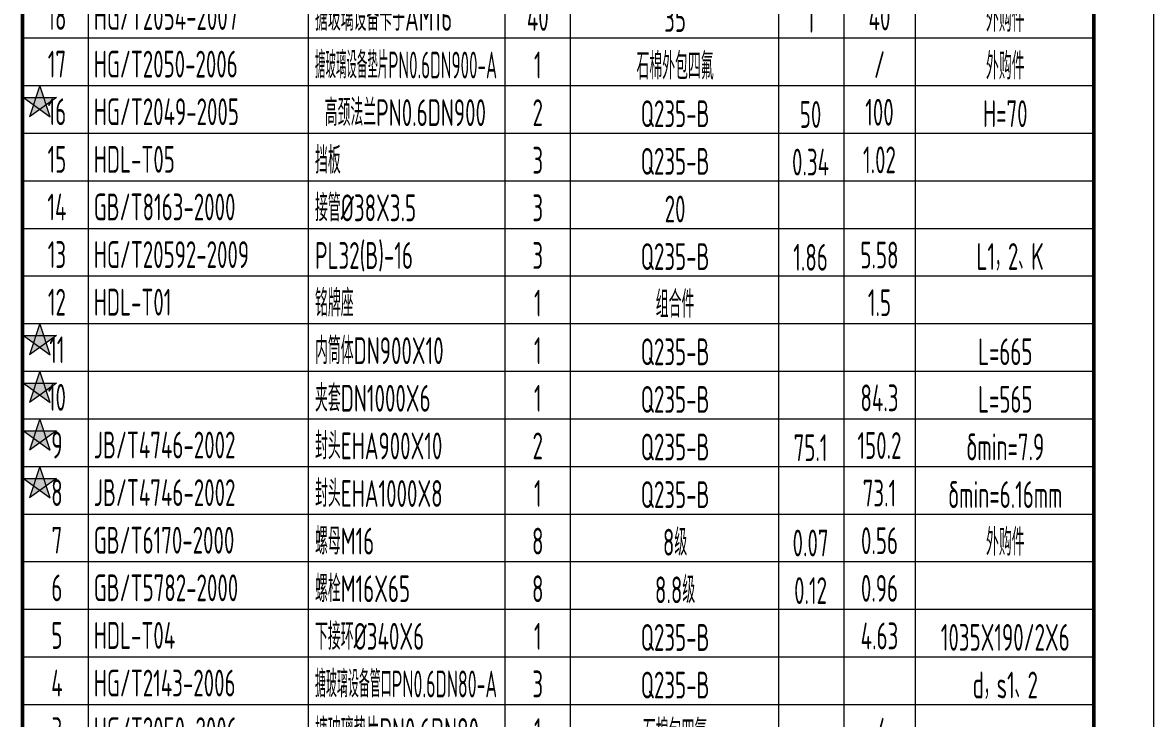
# Model space of a CAD drawing. Header units: millimetres. Extents: x -300 to 50368, y -660 to 14113.
# Drawn here: x 48088 to 50368, y 5424 to 6827 of the extents above; entities that cross this region are included whole.
import ezdxf
from ezdxf.enums import TextEntityAlignment as Align

# ---------------------------------------------------------------- set-up
doc = ezdxf.new("R2010")
doc.units = ezdxf.units.MM
doc.header["$LTSCALE"] = 120
for name, color, linetype, lineweight in [('1轮廓实线层', 7, 'Continuous', 50), ('2细线层', 4, 'Continuous', 18), ('6文字层', 3, 'Continuous', 20)]:
    doc.layers.add(name, color=color, linetype=linetype, lineweight=lineweight)
doc.layers.add('图框层', color=7, linetype='Continuous')
doc.styles.add('PC_TEXTSTYLE', font='gbenor.shx', dxfattribs={"width": 0.8, "bigfont": 'gbcbig.shx'})

# ---------------------------------------------------------------- blocks, each defined once
blk = doc.blocks.new('PC_MXB_BLOCK')
at = {"layer": '1轮廓实线层'}
for p, q in [((-180, 8), (-180, 0)), ((0, 8), (0, 0))]:
    blk.add_line(p, q, dxfattribs=at)
at = {"layer": '2细线层'}
for p, q in [((-180, 8), (0, 8)), ((-169, 8), (-169, 0)), ((-132, 8), (-132, 0)), ((-99, 8), (-99, 0)), ((-88, 8), (-88, 0)), ((-53, 8), (-53, 0)), ((-42, 8), (-42, 0)), ((-30, 8), (-30, 0)), ((-180, 0), (0, 0))]:
    blk.add_line(p, q, dxfattribs=at)
at = {"layer": '6文字层', "style": 'PC_TEXTSTYLE'}
for tag, width, p, p2 in [('序号', 0.769182, (-178.38, 1.35), (-170.09, 1.35)), ('代号', 3.14773, (-168.05, 1.35), (-134.11, 1.35)), ('名称', 2.802424, (-130.87, 1.2), (-100.28, 1.2)), ('数量', 0.817449, (-97.88, 1.2), (-89, 1.2)), ('材料', 2.943328, (-86.43, 1.01), (-54.3, 1.01)), ('单重', 0.854038, (-52.21, 0.89), (-43, 0.89)), ('总重', 0.958888, (-41.2, 1.27), (-30.86, 1.27)), ('备注', 2.494074, (-28.61, 1.02), (-1.16, 1.02))]:
    blk.add_attdef(tag, text='', height=4.5, dxfattribs=dict(at, width=width)).set_placement(p, p2, align=Align.FIT)

msp = doc.modelspace()

# ---------------------------------------------------------------- hatches: boundary and pattern name
at = {"layer": '2细线层', "linetype": 'Continuous'}
h = msp.add_hatch(color=256, dxfattribs=at)
h.paths.add_polyline_path([(48130.34, 6676.1), (48114.62, 6676.1), (48109.77, 6661.16), (48122.48, 6651.92), (48135.2, 6661.16)])
h.paths.add_polyline_path([(48114.62, 6676.1), (48089.2, 6676.1), (48109.77, 6661.16)])
h.paths.add_polyline_path([(48122.48, 6700.29), (48114.62, 6676.1), (48130.34, 6676.1)])
h.paths.add_polyline_path([(48155.77, 6676.1), (48130.34, 6676.1), (48135.2, 6661.16)])
h.paths.add_polyline_path([(48109.77, 6661.16), (48101.91, 6636.97), (48122.48, 6651.92)])
h.paths.add_polyline_path([(48135.2, 6661.16), (48122.48, 6651.92), (48143.05, 6636.97)])
h = msp.add_hatch(color=256, dxfattribs=at)
h.paths.add_polyline_path([(48130.34, 6196.1), (48114.62, 6196.1), (48109.77, 6181.16), (48122.48, 6171.92), (48135.2, 6181.16)])
h.paths.add_polyline_path([(48114.62, 6196.1), (48089.2, 6196.1), (48109.77, 6181.16)])
h.paths.add_polyline_path([(48122.48, 6220.29), (48114.62, 6196.1), (48130.34, 6196.1)])
h.paths.add_polyline_path([(48155.77, 6196.1), (48130.34, 6196.1), (48135.2, 6181.16)])
h.paths.add_polyline_path([(48109.77, 6181.16), (48101.91, 6156.97), (48122.48, 6171.92)])
h.paths.add_polyline_path([(48135.2, 6181.16), (48122.48, 6171.92), (48143.05, 6156.97)])
h = msp.add_hatch(color=256, dxfattribs=at)
h.paths.add_polyline_path([(48130.34, 6100.1), (48114.62, 6100.1), (48109.77, 6085.16), (48122.48, 6075.92), (48135.2, 6085.16)])
h.paths.add_polyline_path([(48114.62, 6100.1), (48089.2, 6100.1), (48109.77, 6085.16)])
h.paths.add_polyline_path([(48122.48, 6124.29), (48114.62, 6100.1), (48130.34, 6100.1)])
h.paths.add_polyline_path([(48155.77, 6100.1), (48130.34, 6100.1), (48135.2, 6085.16)])
h.paths.add_polyline_path([(48109.77, 6085.16), (48101.91, 6060.97), (48122.48, 6075.92)])
h.paths.add_polyline_path([(48135.2, 6085.16), (48122.48, 6075.92), (48143.05, 6060.97)])
h = msp.add_hatch(color=256, dxfattribs=at)
h.paths.add_polyline_path([(48130.34, 6004.1), (48114.62, 6004.1), (48109.77, 5989.16), (48122.48, 5979.92), (48135.2, 5989.16)])
h.paths.add_polyline_path([(48114.62, 6004.1), (48089.2, 6004.1), (48109.77, 5989.16)])
h.paths.add_polyline_path([(48122.48, 6028.29), (48114.62, 6004.1), (48130.34, 6004.1)])
h.paths.add_polyline_path([(48155.77, 6004.1), (48130.34, 6004.1), (48135.2, 5989.16)])
h.paths.add_polyline_path([(48109.77, 5989.16), (48101.91, 5964.97), (48122.48, 5979.92)])
h.paths.add_polyline_path([(48135.2, 5989.16), (48122.48, 5979.92), (48143.05, 5964.97)])
h = msp.add_hatch(color=256, dxfattribs=at)
h.paths.add_polyline_path([(48130.34, 5908.1), (48114.62, 5908.1), (48109.77, 5893.16), (48122.48, 5883.92), (48135.2, 5893.16)])
h.paths.add_polyline_path([(48114.62, 5908.1), (48089.2, 5908.1), (48109.77, 5893.16)])
h.paths.add_polyline_path([(48122.48, 5932.29), (48114.62, 5908.1), (48130.34, 5908.1)])
h.paths.add_polyline_path([(48155.77, 5908.1), (48130.34, 5908.1), (48135.2, 5893.16)])
h.paths.add_polyline_path([(48109.77, 5893.16), (48101.91, 5868.97), (48122.48, 5883.92)])
h.paths.add_polyline_path([(48135.2, 5893.16), (48122.48, 5883.92), (48143.05, 5868.97)])

# ---------------------------------------------------------------- linework, layer by layer
at = {"layer": '2细线层'}
for p, q in [((50367.63, 14113.36), (50367.63, 4021.36)), ((48122.38, 6700.29), (48101.8, 6636.97)), ((48142.95, 6636.97), (48122.38, 6700.29)), ((48089.09, 6676.1), (48155.66, 6676.1)), ((48089.09, 6676.1), (48142.95, 6636.97)), ((48155.66, 6676.1), (48101.8, 6636.97)), ((48122.38, 6220.29), (48101.8, 6156.97)), ((48142.95, 6156.97), (48122.38, 6220.29)), ((48089.09, 6196.1), (48155.66, 6196.1)), ((48089.09, 6196.1), (48142.95, 6156.97)), ((48155.66, 6196.1), (48101.8, 6156.97)), ((48122.38, 6124.29), (48101.8, 6060.97)), ((48142.95, 6060.97), (48122.38, 6124.29)), ((48089.09, 6100.1), (48155.66, 6100.1)), ((48089.09, 6100.1), (48142.95, 6060.97)), ((48155.66, 6100.1), (48101.8, 6060.97)), ((48122.38, 6028.29), (48101.8, 5964.97)), ((48142.95, 5964.97), (48122.38, 6028.29)), ((48089.09, 6004.1), (48155.66, 6004.1)), ((48089.09, 6004.1), (48142.95, 5964.97)), ((48155.66, 6004.1), (48101.8, 5964.97)), ((48122.38, 5932.29), (48101.8, 5868.97)), ((48142.95, 5868.97), (48122.38, 5932.29)), ((48089.09, 5908.1), (48155.66, 5908.1)), ((48089.09, 5908.1), (48142.95, 5868.97)), ((48155.66, 5908.1), (48101.8, 5868.97))]:
    msp.add_line(p, q, dxfattribs=at)
at = {"layer": '图框层'}
msp.add_line((50247.63, 13993.36), (50247.63, 4141.36), dxfattribs=at)

# ---------------------------------------------------------------- block references
ref = msp.add_blockref('PC_MXB_BLOCK', (50247.63, 6796.29), dxfattribs=dict(at, xscale=12, yscale=12, zscale=12))
ref.add_attrib('材料', '35', dxfattribs={"layer": '6文字层', "height": 54, "style": 'PC_TEXTSTYLE', "width": 0.667}).set_placement((49403.21, 6808.41), align=Align.CENTER)
ref.add_attrib('代号', 'HG/T2054-2007', (48231.07, 6812.47), dxfattribs={"layer": '6文字层', "height": 54, "style": 'PC_TEXTSTYLE', "width": 0.667})
ref.add_attrib('序号', '18', dxfattribs={"layer": '6文字层', "height": 54, "style": 'PC_TEXTSTYLE', "width": 0.667}).set_placement((48156.81, 6812.47), align=Align.CENTER)
ref.add_attrib('名称', '搪玻璃设备卡子AM16', (48677.23, 6810.63), dxfattribs={"layer": '6文字层', "height": 54, "style": 'PC_TEXTSTYLE', "width": 0.667})
ref.add_attrib('数量', '40', dxfattribs={"layer": '6文字层', "height": 54, "style": 'PC_TEXTSTYLE', "width": 0.667}).set_placement((49126.35, 6810.63), align=Align.CENTER)
ref.add_attrib('备注', '外购件', dxfattribs={"layer": '6文字层', "height": 54, "style": 'PC_TEXTSTYLE', "width": 0.667}).set_placement((50069.01, 6808.58), align=Align.CENTER)
ref.add_attrib('单重', '1', dxfattribs={"layer": '6文字层', "height": 54, "style": 'PC_TEXTSTYLE', "width": 0.667}).set_placement((49676.39, 6806.93), align=Align.CENTER)
ref.add_attrib('总重', '40', dxfattribs={"layer": '6文字层', "height": 54, "style": 'PC_TEXTSTYLE', "width": 0.667}).set_placement((49815.33, 6811.47), align=Align.CENTER)
ref = msp.add_blockref('PC_MXB_BLOCK', (50247.63, 6700.29), dxfattribs=dict(at, xscale=12, yscale=12, zscale=12))
ref.add_attrib('材料', '石棉外包四氟', dxfattribs={"layer": '6文字层', "height": 54, "style": 'PC_TEXTSTYLE', "width": 0.667}).set_placement((49403.21, 6712.41), align=Align.CENTER)
ref.add_attrib('代号', 'HG/T2050-2006', (48231.07, 6716.47), dxfattribs={"layer": '6文字层', "height": 54, "style": 'PC_TEXTSTYLE', "width": 0.667})
ref.add_attrib('序号', '17', dxfattribs={"layer": '6文字层', "height": 54, "style": 'PC_TEXTSTYLE', "width": 0.667}).set_placement((48156.81, 6716.47), align=Align.CENTER)
ref.add_attrib('名称', '搪玻璃设备垫片PN0.6DN900-A', dxfattribs={"layer": '6文字层', "height": 54, "style": 'PC_TEXTSTYLE', "width": 0.559956}).set_placement((48677.23, 6714.63), (49044.32, 6714.63), align=Align.FIT)
ref.add_attrib('数量', '1', dxfattribs={"layer": '6文字层', "height": 54, "style": 'PC_TEXTSTYLE', "width": 0.667}).set_placement((49126.35, 6714.63), align=Align.CENTER)
ref.add_attrib('备注', '外购件', dxfattribs={"layer": '6文字层', "height": 54, "style": 'PC_TEXTSTYLE', "width": 0.667}).set_placement((50069.01, 6712.58), align=Align.CENTER)
ref.add_attrib('总重', '/', dxfattribs={"layer": '6文字层', "height": 54, "style": 'PC_TEXTSTYLE', "width": 0.667}).set_placement((49815.33, 6715.47), align=Align.CENTER)
ref = msp.add_blockref('PC_MXB_BLOCK', (50247.63, 6604.29), dxfattribs=dict(at, xscale=12, yscale=12, zscale=12))
ref.add_attrib('材料', 'Q235-B', dxfattribs={"layer": '6文字层', "height": 54, "style": 'PC_TEXTSTYLE', "width": 0.667}).set_placement((49403.21, 6616.41), align=Align.CENTER)
ref.add_attrib('代号', 'HG/T2049-2005', (48231.07, 6620.47), dxfattribs={"layer": '6文字层', "height": 54, "style": 'PC_TEXTSTYLE', "width": 0.667})
ref.add_attrib('序号', '16', dxfattribs={"layer": '6文字层', "height": 54, "style": 'PC_TEXTSTYLE', "width": 0.667}).set_placement((48156.81, 6620.47), align=Align.CENTER)
ref.add_attrib('名称', ' 高颈法兰PN0.6DN900', (48677.23, 6618.63), dxfattribs={"layer": '6文字层', "height": 54, "style": 'PC_TEXTSTYLE', "width": 0.667})
ref.add_attrib('数量', '2', dxfattribs={"layer": '6文字层', "height": 54, "style": 'PC_TEXTSTYLE', "width": 0.667}).set_placement((49126.35, 6618.63), align=Align.CENTER)
ref.add_attrib('备注', 'H=70', dxfattribs={"layer": '6文字层', "height": 54, "style": 'PC_TEXTSTYLE', "width": 0.667}).set_placement((50069.01, 6616.58), align=Align.CENTER)
ref.add_attrib('单重', '50', dxfattribs={"layer": '6文字层', "height": 54, "style": 'PC_TEXTSTYLE', "width": 0.667}).set_placement((49676.39, 6614.93), align=Align.CENTER)
ref.add_attrib('总重', '100', dxfattribs={"layer": '6文字层', "height": 54, "style": 'PC_TEXTSTYLE', "width": 0.667}).set_placement((49815.33, 6619.47), align=Align.CENTER)
ref = msp.add_blockref('PC_MXB_BLOCK', (50247.63, 6508.29), dxfattribs=dict(at, xscale=12, yscale=12, zscale=12))
ref.add_attrib('材料', 'Q235-B', dxfattribs={"layer": '6文字层', "height": 54, "style": 'PC_TEXTSTYLE', "width": 0.667}).set_placement((49403.21, 6520.41), align=Align.CENTER)
ref.add_attrib('代号', 'HDL-T05', (48231.07, 6524.47), dxfattribs={"layer": '6文字层', "height": 54, "style": 'PC_TEXTSTYLE', "width": 0.667})
ref.add_attrib('序号', '15', dxfattribs={"layer": '6文字层', "height": 54, "style": 'PC_TEXTSTYLE', "width": 0.667}).set_placement((48156.81, 6524.47), align=Align.CENTER)
ref.add_attrib('名称', '挡板', (48677.23, 6522.63), dxfattribs={"layer": '6文字层', "height": 54, "style": 'PC_TEXTSTYLE', "width": 0.667})
ref.add_attrib('数量', '3', dxfattribs={"layer": '6文字层', "height": 54, "style": 'PC_TEXTSTYLE', "width": 0.667}).set_placement((49126.35, 6522.63), align=Align.CENTER)
ref.add_attrib('单重', '0.34', dxfattribs={"layer": '6文字层', "height": 54, "style": 'PC_TEXTSTYLE', "width": 0.667}).set_placement((49676.39, 6518.93), align=Align.CENTER)
ref.add_attrib('总重', '1.02', dxfattribs={"layer": '6文字层', "height": 54, "style": 'PC_TEXTSTYLE', "width": 0.667}).set_placement((49815.33, 6523.47), align=Align.CENTER)
ref = msp.add_blockref('PC_MXB_BLOCK', (50247.63, 6412.29), dxfattribs=dict(at, xscale=12, yscale=12, zscale=12))
ref.add_attrib('材料', '20', dxfattribs={"layer": '6文字层', "height": 54, "style": 'PC_TEXTSTYLE', "width": 0.667}).set_placement((49403.21, 6424.41), align=Align.CENTER)
ref.add_attrib('代号', 'GB/T8163-2000', (48231.07, 6428.47), dxfattribs={"layer": '6文字层', "height": 54, "style": 'PC_TEXTSTYLE', "width": 0.667})
ref.add_attrib('序号', '14', dxfattribs={"layer": '6文字层', "height": 54, "style": 'PC_TEXTSTYLE', "width": 0.667}).set_placement((48156.81, 6428.47), align=Align.CENTER)
ref.add_attrib('名称', '接管%%C38X3.5', (48677.23, 6426.63), dxfattribs={"layer": '6文字层', "height": 54, "style": 'PC_TEXTSTYLE', "width": 0.667})
ref.add_attrib('数量', '3', dxfattribs={"layer": '6文字层', "height": 54, "style": 'PC_TEXTSTYLE', "width": 0.667}).set_placement((49126.35, 6426.63), align=Align.CENTER)
ref = msp.add_blockref('PC_MXB_BLOCK', (50247.63, 6316.29), dxfattribs=dict(at, xscale=12, yscale=12, zscale=12))
ref.add_attrib('材料', 'Q235-B', dxfattribs={"layer": '6文字层', "height": 54, "style": 'PC_TEXTSTYLE', "width": 0.667}).set_placement((49403.21, 6328.41), align=Align.CENTER)
ref.add_attrib('代号', 'HG/T20592-2009', (48231.07, 6332.47), dxfattribs={"layer": '6文字层', "height": 54, "style": 'PC_TEXTSTYLE', "width": 0.667})
ref.add_attrib('序号', '13', dxfattribs={"layer": '6文字层', "height": 54, "style": 'PC_TEXTSTYLE', "width": 0.667}).set_placement((48156.81, 6332.47), align=Align.CENTER)
ref.add_attrib('名称', 'PL32(B)-16', (48677.23, 6330.63), dxfattribs={"layer": '6文字层', "height": 54, "style": 'PC_TEXTSTYLE', "width": 0.667})
ref.add_attrib('数量', '3', dxfattribs={"layer": '6文字层', "height": 54, "style": 'PC_TEXTSTYLE', "width": 0.667}).set_placement((49126.35, 6330.63), align=Align.CENTER)
ref.add_attrib('备注', ' L1，2、K', dxfattribs={"layer": '6文字层', "height": 54, "style": 'PC_TEXTSTYLE', "width": 0.667}).set_placement((50069.01, 6328.58), align=Align.CENTER)
ref.add_attrib('单重', '1.86', dxfattribs={"layer": '6文字层', "height": 54, "style": 'PC_TEXTSTYLE', "width": 0.667}).set_placement((49676.39, 6326.93), align=Align.CENTER)
ref.add_attrib('总重', '5.58', dxfattribs={"layer": '6文字层', "height": 54, "style": 'PC_TEXTSTYLE', "width": 0.667}).set_placement((49815.33, 6331.47), align=Align.CENTER)
ref = msp.add_blockref('PC_MXB_BLOCK', (50247.63, 6220.29), dxfattribs=dict(at, xscale=12, yscale=12, zscale=12))
ref.add_attrib('材料', '组合件', dxfattribs={"layer": '6文字层', "height": 54, "style": 'PC_TEXTSTYLE', "width": 0.667}).set_placement((49403.21, 6232.41), align=Align.CENTER)
ref.add_attrib('代号', 'HDL-T01', (48231.07, 6236.47), dxfattribs={"layer": '6文字层', "height": 54, "style": 'PC_TEXTSTYLE', "width": 0.667})
ref.add_attrib('序号', '12', dxfattribs={"layer": '6文字层', "height": 54, "style": 'PC_TEXTSTYLE', "width": 0.667}).set_placement((48156.81, 6236.47), align=Align.CENTER)
ref.add_attrib('名称', '铭牌座', (48677.23, 6234.63), dxfattribs={"layer": '6文字层', "height": 54, "style": 'PC_TEXTSTYLE', "width": 0.667})
ref.add_attrib('数量', '1', dxfattribs={"layer": '6文字层', "height": 54, "style": 'PC_TEXTSTYLE', "width": 0.667}).set_placement((49126.35, 6234.63), align=Align.CENTER)
ref.add_attrib('总重', '1.5', dxfattribs={"layer": '6文字层', "height": 54, "style": 'PC_TEXTSTYLE', "width": 0.667}).set_placement((49815.33, 6235.47), align=Align.CENTER)
ref = msp.add_blockref('PC_MXB_BLOCK', (50247.63, 6124.29), dxfattribs=dict(at, xscale=12, yscale=12, zscale=12))
ref.add_attrib('材料', 'Q235-B', dxfattribs={"layer": '6文字层', "height": 54, "style": 'PC_TEXTSTYLE', "width": 0.667}).set_placement((49403.21, 6136.41), align=Align.CENTER)
ref.add_attrib('序号', '11', dxfattribs={"layer": '6文字层', "height": 54, "style": 'PC_TEXTSTYLE', "width": 0.667}).set_placement((48156.81, 6140.47), align=Align.CENTER)
ref.add_attrib('名称', '内筒体DN900X10', (48677.23, 6138.63), dxfattribs={"layer": '6文字层', "height": 54, "style": 'PC_TEXTSTYLE', "width": 0.667})
ref.add_attrib('数量', '1', dxfattribs={"layer": '6文字层', "height": 54, "style": 'PC_TEXTSTYLE', "width": 0.667}).set_placement((49126.35, 6138.63), align=Align.CENTER)
ref.add_attrib('备注', 'L=665', dxfattribs={"layer": '6文字层', "height": 54, "style": 'PC_TEXTSTYLE', "width": 0.667}).set_placement((50069.01, 6136.58), align=Align.CENTER)
ref = msp.add_blockref('PC_MXB_BLOCK', (50247.63, 6028.29), dxfattribs=dict(at, xscale=12, yscale=12, zscale=12))
ref.add_attrib('材料', 'Q235-B', dxfattribs={"layer": '6文字层', "height": 54, "style": 'PC_TEXTSTYLE', "width": 0.667}).set_placement((49403.21, 6040.41), align=Align.CENTER)
ref.add_attrib('序号', '10', dxfattribs={"layer": '6文字层', "height": 54, "style": 'PC_TEXTSTYLE', "width": 0.667}).set_placement((48156.81, 6044.47), align=Align.CENTER)
ref.add_attrib('名称', '夹套DN1000X6', (48677.23, 6042.63), dxfattribs={"layer": '6文字层', "height": 54, "style": 'PC_TEXTSTYLE', "width": 0.667})
ref.add_attrib('数量', '1', dxfattribs={"layer": '6文字层', "height": 54, "style": 'PC_TEXTSTYLE', "width": 0.667}).set_placement((49126.35, 6042.63), align=Align.CENTER)
ref.add_attrib('备注', 'L=565', dxfattribs={"layer": '6文字层', "height": 54, "style": 'PC_TEXTSTYLE', "width": 0.667}).set_placement((50069.01, 6040.58), align=Align.CENTER)
ref.add_attrib('总重', '84.3', dxfattribs={"layer": '6文字层', "height": 54, "style": 'PC_TEXTSTYLE', "width": 0.667}).set_placement((49815.33, 6043.47), align=Align.CENTER)
ref = msp.add_blockref('PC_MXB_BLOCK', (50247.63, 5932.29), dxfattribs=dict(at, xscale=12, yscale=12, zscale=12))
ref.add_attrib('材料', 'Q235-B', dxfattribs={"layer": '6文字层', "height": 54, "style": 'PC_TEXTSTYLE', "width": 0.667}).set_placement((49403.21, 5944.41), align=Align.CENTER)
ref.add_attrib('代号', 'JB/T4746-2002', (48231.07, 5948.47), dxfattribs={"layer": '6文字层', "height": 54, "style": 'PC_TEXTSTYLE', "width": 0.667})
ref.add_attrib('序号', '9', dxfattribs={"layer": '6文字层', "height": 54, "style": 'PC_TEXTSTYLE', "width": 0.667}).set_placement((48156.81, 5948.47), align=Align.CENTER)
ref.add_attrib('名称', '封头EHA900X10', (48677.23, 5946.63), dxfattribs={"layer": '6文字层', "height": 54, "style": 'PC_TEXTSTYLE', "width": 0.667})
ref.add_attrib('数量', '2', dxfattribs={"layer": '6文字层', "height": 54, "style": 'PC_TEXTSTYLE', "width": 0.667}).set_placement((49126.35, 5946.63), align=Align.CENTER)
ref.add_attrib('备注', 'δmin=7.9', dxfattribs={"layer": '6文字层', "height": 54, "style": 'PC_TEXTSTYLE', "width": 0.667}).set_placement((50069.01, 5944.58), align=Align.CENTER)
ref.add_attrib('单重', '75.1', dxfattribs={"layer": '6文字层', "height": 54, "style": 'PC_TEXTSTYLE', "width": 0.667}).set_placement((49676.39, 5942.93), align=Align.CENTER)
ref.add_attrib('总重', '150.2', dxfattribs={"layer": '6文字层', "height": 54, "style": 'PC_TEXTSTYLE', "width": 0.667}).set_placement((49815.33, 5947.47), align=Align.CENTER)
ref = msp.add_blockref('PC_MXB_BLOCK', (50247.63, 5836.29), dxfattribs=dict(at, xscale=12, yscale=12, zscale=12))
ref.add_attrib('材料', 'Q235-B', dxfattribs={"layer": '6文字层', "height": 54, "style": 'PC_TEXTSTYLE', "width": 0.667}).set_placement((49403.21, 5848.41), align=Align.CENTER)
ref.add_attrib('代号', 'JB/T4746-2002', (48231.07, 5852.47), dxfattribs={"layer": '6文字层', "height": 54, "style": 'PC_TEXTSTYLE', "width": 0.667})
ref.add_attrib('序号', '8', dxfattribs={"layer": '6文字层', "height": 54, "style": 'PC_TEXTSTYLE', "width": 0.667}).set_placement((48156.81, 5852.47), align=Align.CENTER)
ref.add_attrib('名称', '封头EHA1000X8', (48677.23, 5850.63), dxfattribs={"layer": '6文字层', "height": 54, "style": 'PC_TEXTSTYLE', "width": 0.667})
ref.add_attrib('数量', '1', dxfattribs={"layer": '6文字层', "height": 54, "style": 'PC_TEXTSTYLE', "width": 0.667}).set_placement((49126.35, 5850.63), align=Align.CENTER)
ref.add_attrib('备注', 'δmin=6.16mm', dxfattribs={"layer": '6文字层', "height": 54, "style": 'PC_TEXTSTYLE', "width": 0.667}).set_placement((50069.01, 5848.58), align=Align.CENTER)
ref.add_attrib('总重', '73.1', dxfattribs={"layer": '6文字层', "height": 54, "style": 'PC_TEXTSTYLE', "width": 0.667}).set_placement((49815.33, 5851.47), align=Align.CENTER)
ref = msp.add_blockref('PC_MXB_BLOCK', (50247.63, 5740.29), dxfattribs=dict(at, xscale=12, yscale=12, zscale=12))
ref.add_attrib('材料', '8级', dxfattribs={"layer": '6文字层', "height": 54, "style": 'PC_TEXTSTYLE', "width": 0.667}).set_placement((49403.21, 5752.41), align=Align.CENTER)
ref.add_attrib('代号', 'GB/T6170-2000', (48231.07, 5756.47), dxfattribs={"layer": '6文字层', "height": 54, "style": 'PC_TEXTSTYLE', "width": 0.667})
ref.add_attrib('序号', '7', dxfattribs={"layer": '6文字层', "height": 54, "style": 'PC_TEXTSTYLE', "width": 0.667}).set_placement((48156.81, 5756.47), align=Align.CENTER)
ref.add_attrib('名称', '螺母M16', (48677.23, 5754.63), dxfattribs={"layer": '6文字层', "height": 54, "style": 'PC_TEXTSTYLE', "width": 0.667})
ref.add_attrib('数量', '8', dxfattribs={"layer": '6文字层', "height": 54, "style": 'PC_TEXTSTYLE', "width": 0.667}).set_placement((49126.35, 5754.63), align=Align.CENTER)
ref.add_attrib('备注', '外购件', dxfattribs={"layer": '6文字层', "height": 54, "style": 'PC_TEXTSTYLE', "width": 0.667}).set_placement((50069.01, 5752.58), align=Align.CENTER)
ref.add_attrib('单重', '0.07', dxfattribs={"layer": '6文字层', "height": 54, "style": 'PC_TEXTSTYLE', "width": 0.667}).set_placement((49676.39, 5750.93), align=Align.CENTER)
ref.add_attrib('总重', '0.56', dxfattribs={"layer": '6文字层', "height": 54, "style": 'PC_TEXTSTYLE', "width": 0.667}).set_placement((49815.33, 5755.47), align=Align.CENTER)
ref = msp.add_blockref('PC_MXB_BLOCK', (50247.63, 5644.29), dxfattribs=dict(at, xscale=12, yscale=12, zscale=12))
ref.add_attrib('材料', '8.8级', dxfattribs={"layer": '6文字层', "height": 54, "style": 'PC_TEXTSTYLE', "width": 0.667}).set_placement((49403.21, 5656.41), align=Align.CENTER)
ref.add_attrib('代号', 'GB/T5782-2000', (48231.07, 5660.47), dxfattribs={"layer": '6文字层', "height": 54, "style": 'PC_TEXTSTYLE', "width": 0.667})
ref.add_attrib('序号', '6', dxfattribs={"layer": '6文字层', "height": 54, "style": 'PC_TEXTSTYLE', "width": 0.667}).set_placement((48156.81, 5660.47), align=Align.CENTER)
ref.add_attrib('名称', '螺栓M16X65', (48677.23, 5658.63), dxfattribs={"layer": '6文字层', "height": 54, "style": 'PC_TEXTSTYLE', "width": 0.667})
ref.add_attrib('数量', '8', dxfattribs={"layer": '6文字层', "height": 54, "style": 'PC_TEXTSTYLE', "width": 0.667}).set_placement((49126.35, 5658.63), align=Align.CENTER)
ref.add_attrib('单重', '0.12', dxfattribs={"layer": '6文字层', "height": 54, "style": 'PC_TEXTSTYLE', "width": 0.667}).set_placement((49676.39, 5654.93), align=Align.CENTER)
ref.add_attrib('总重', '0.96', dxfattribs={"layer": '6文字层', "height": 54, "style": 'PC_TEXTSTYLE', "width": 0.667}).set_placement((49815.33, 5659.47), align=Align.CENTER)
ref = msp.add_blockref('PC_MXB_BLOCK', (50247.63, 5548.29), dxfattribs=dict(at, xscale=12, yscale=12, zscale=12))
ref.add_attrib('材料', 'Q235-B', dxfattribs={"layer": '6文字层', "height": 54, "style": 'PC_TEXTSTYLE', "width": 0.667}).set_placement((49403.21, 5560.41), align=Align.CENTER)
ref.add_attrib('代号', 'HDL-T04', (48231.07, 5564.47), dxfattribs={"layer": '6文字层', "height": 54, "style": 'PC_TEXTSTYLE', "width": 0.667})
ref.add_attrib('序号', '5', dxfattribs={"layer": '6文字层', "height": 54, "style": 'PC_TEXTSTYLE', "width": 0.667}).set_placement((48156.81, 5564.47), align=Align.CENTER)
ref.add_attrib('名称', '下接环%%C340X6', (48677.23, 5562.63), dxfattribs={"layer": '6文字层', "height": 54, "style": 'PC_TEXTSTYLE', "width": 0.667})
ref.add_attrib('数量', '1', dxfattribs={"layer": '6文字层', "height": 54, "style": 'PC_TEXTSTYLE', "width": 0.667}).set_placement((49126.35, 5562.63), align=Align.CENTER)
ref.add_attrib('备注', '1035X190/2X6', dxfattribs={"layer": '6文字层', "height": 54, "style": 'PC_TEXTSTYLE', "width": 0.667}).set_placement((50069.01, 5560.58), align=Align.CENTER)
ref.add_attrib('总重', '4.63', dxfattribs={"layer": '6文字层', "height": 54, "style": 'PC_TEXTSTYLE', "width": 0.667}).set_placement((49815.33, 5563.47), align=Align.CENTER)
ref = msp.add_blockref('PC_MXB_BLOCK', (50247.63, 5452.29), dxfattribs=dict(at, xscale=12, yscale=12, zscale=12))
ref.add_attrib('材料', 'Q235-B', dxfattribs={"layer": '6文字层', "height": 54, "style": 'PC_TEXTSTYLE', "width": 0.667}).set_placement((49403.21, 5464.41), align=Align.CENTER)
ref.add_attrib('代号', 'HG/T2143-2006', (48231.07, 5468.47), dxfattribs={"layer": '6文字层', "height": 54, "style": 'PC_TEXTSTYLE', "width": 0.667})
ref.add_attrib('序号', '4', dxfattribs={"layer": '6文字层', "height": 54, "style": 'PC_TEXTSTYLE', "width": 0.667}).set_placement((48156.81, 5468.47), align=Align.CENTER)
ref.add_attrib('名称', '搪玻璃设备管口PN0.6DN80-A', dxfattribs={"layer": '6文字层', "height": 54, "style": 'PC_TEXTSTYLE', "width": 0.588368}).set_placement((48677.23, 5466.63), (49044.32, 5466.63), align=Align.FIT)
ref.add_attrib('数量', '3', dxfattribs={"layer": '6文字层', "height": 54, "style": 'PC_TEXTSTYLE', "width": 0.667}).set_placement((49126.35, 5466.63), align=Align.CENTER)
ref.add_attrib('备注', 'd，s1、2', dxfattribs={"layer": '6文字层', "height": 54, "style": 'PC_TEXTSTYLE', "width": 0.667}).set_placement((50069.01, 5464.58), align=Align.CENTER)
ref = msp.add_blockref('PC_MXB_BLOCK', (50247.63, 5356.29), dxfattribs=dict(at, xscale=12, yscale=12, zscale=12))
ref.add_attrib('材料', '石棉包四氟', dxfattribs={"layer": '6文字层', "height": 54, "style": 'PC_TEXTSTYLE', "width": 0.667}).set_placement((49403.21, 5368.41), align=Align.CENTER)
ref.add_attrib('代号', 'HG/T2050-2006', (48231.07, 5372.47), dxfattribs={"layer": '6文字层', "height": 54, "style": 'PC_TEXTSTYLE', "width": 0.667})
ref.add_attrib('序号', '3', dxfattribs={"layer": '6文字层', "height": 54, "style": 'PC_TEXTSTYLE', "width": 0.667}).set_placement((48156.81, 5372.47), align=Align.CENTER)
ref.add_attrib('名称', '搪玻璃垫片PN0.6DN80', (48677.23, 5370.63), dxfattribs={"layer": '6文字层', "height": 54, "style": 'PC_TEXTSTYLE', "width": 0.667})
ref.add_attrib('数量', '1', dxfattribs={"layer": '6文字层', "height": 54, "style": 'PC_TEXTSTYLE', "width": 0.667}).set_placement((49126.35, 5370.63), align=Align.CENTER)
ref.add_attrib('总重', '/', dxfattribs={"layer": '6文字层', "height": 54, "style": 'PC_TEXTSTYLE', "width": 0.667}).set_placement((49815.33, 5371.47), align=Align.CENTER)

doc.saveas('drawing.dxf')
